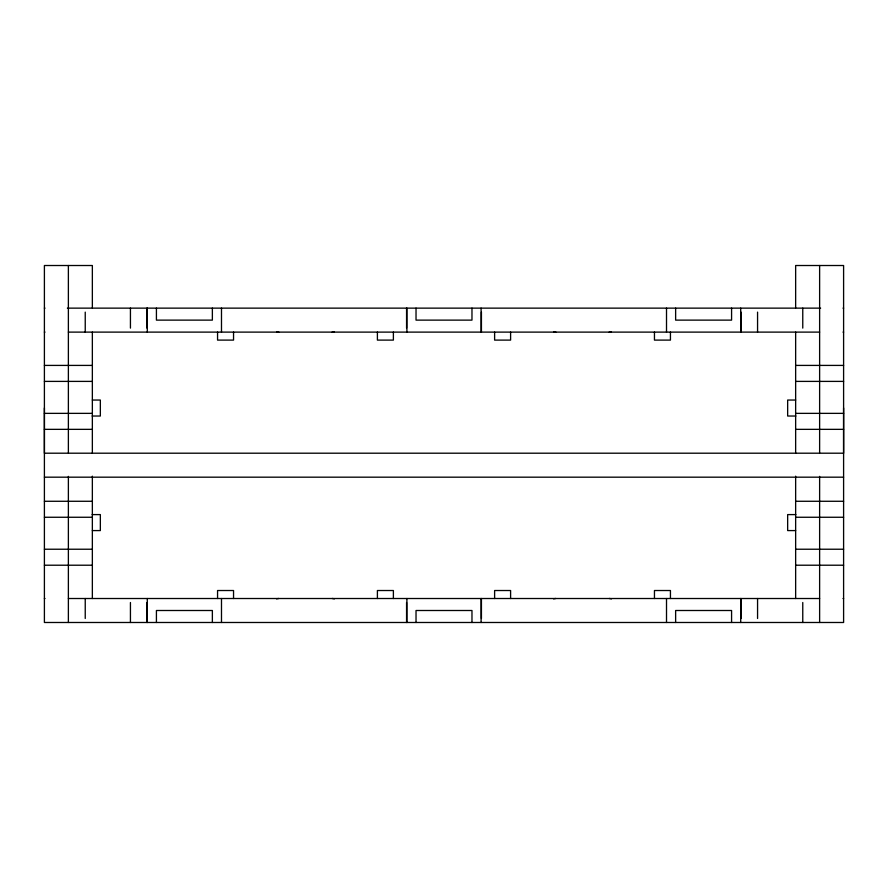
<?xml version="1.0" encoding="UTF-8"?>
<svg xmlns="http://www.w3.org/2000/svg" width="888" height="888" viewBox="0 0 888 888"><rect width="100%" height="100%" fill="white"/><g stroke="black" fill="none" stroke-linecap="round" stroke-linejoin="round"><path stroke-width="1.33" d="M44.4 407.969L44.4 453.202L843.6 453.202L843.6 407.969M44.4 308.136L44.977 308.136M67.366 308.136L820.634 308.136M843.023 308.136L843.6 308.136M44.4 332.112L44.977 332.112M68.376 332.112L819.624 332.112M843.023 332.112L843.6 332.112M44.4 365.412L92.352 365.412M795.648 365.412L843.6 365.412M44.4 381.396L92.352 381.396M795.648 381.396L843.6 381.396M92.352 400.044L100.344 400.044L100.344 416.028L92.152 416.028M795.648 400.044L787.656 400.044L787.656 416.028L795.848 416.028M44.4 413.364L92.352 413.364M795.648 413.364L843.6 413.364M44.4 429.348L92.352 429.348M795.648 429.348L843.6 429.348M44.4 477.178L843.6 477.178M44.4 501.276L92.352 501.276M795.648 501.276L843.6 501.276M92.152 514.596L100.344 514.596L100.344 530.58L92.352 530.58M795.848 514.596L787.656 514.596L787.656 530.58L795.648 530.58M44.4 517.26L92.352 517.26M795.648 517.26L843.6 517.26M44.4 549.228L92.352 549.228M795.648 549.228L843.6 549.228M44.4 565.212L92.352 565.212M795.648 565.212L843.6 565.212M44.4 598.512L44.977 598.512M68.376 598.512L819.624 598.512M843.023 598.512L843.6 598.512M819.624 265.512L819.624 452.858M819.624 476.379L819.624 622.488M802.763 308.136L802.763 328.116M802.763 602.508L802.763 622.488M795.648 307.914L795.648 265.512L843.6 265.512L843.6 622.488L44.4 622.488L44.4 265.512L92.352 265.512L92.352 307.914M795.648 332.112L795.648 453.202M795.648 476.179L795.648 598.512M757.564 312.132L757.564 332.112M757.564 598.512L757.564 618.492M741.036 312.132L741.036 332.112M741.036 598.512L741.036 618.492M740.703 308.136L740.703 332.112M740.703 598.512L740.703 622.488M731.579 308.136L731.579 320.124L675.635 320.124L675.635 308.136M731.579 622.488L731.579 610.5L675.635 610.5L675.635 622.488M670.44 332.112L670.44 340.104L654.456 340.104L654.456 332.112M670.44 598.512L670.44 590.52L654.456 590.52L654.456 598.512M666.511 308.136L666.511 332.112M666.511 598.512L666.511 622.488M510.6 332.112L510.6 340.104L494.616 340.104L494.616 332.112M510.6 598.512L510.6 590.52L494.616 590.52L494.616 598.512M481.429 312.132L481.429 332.112M481.429 598.512L481.429 618.492M481.096 308.136L481.096 332.112M481.096 598.512L481.096 622.488M471.972 308.136L471.972 320.124L416.028 320.124L416.028 308.136M471.972 622.488L471.972 610.5L416.028 610.5L416.028 622.488M406.904 308.136L406.904 332.112M406.904 598.512L406.904 622.488M406.571 308.136L406.571 328.116M406.571 602.508L406.571 622.488M393.384 332.112L393.384 340.104L377.4 340.104L377.4 332.112M393.384 598.512L393.384 590.52L377.4 590.52L377.4 598.512M233.544 332.112L233.544 340.104L217.56 340.104L217.56 332.112M233.544 598.512L233.544 590.52L217.56 590.52L217.56 598.512M221.489 308.136L221.489 332.112M221.489 598.512L221.489 622.488M212.365 308.136L212.365 320.124L156.421 320.124L156.421 308.136M212.365 622.488L212.365 610.5L156.421 610.5L156.421 622.488M147.297 308.136L147.297 332.112M147.297 598.512L147.297 622.488M146.964 308.136L146.964 328.116M146.964 602.508L146.964 622.488M130.436 308.136L130.436 328.116M130.436 602.508L130.436 622.488M92.352 332.112L92.352 453.202M92.352 476.179L92.352 598.512M85.237 312.132L85.237 332.112M85.237 598.512L85.237 618.492M68.376 265.512L68.376 452.858M68.376 476.379L68.376 622.488M276.623 598.934A5.994 5.994 0 0 1 278.832 598.512M332.112 598.512A5.994 5.994 0 0 1 334.321 598.934M553.679 598.934A5.994 5.994 0 0 1 555.888 598.512M609.168 598.512A5.994 5.994 0 0 1 611.377 598.934M334.321 331.69A5.994 5.994 0 0 1 332.112 332.112M278.832 332.112A5.994 5.994 0 0 1 276.623 331.69M611.377 331.69A5.994 5.994 0 0 1 609.168 332.112M555.888 332.112A5.994 5.994 0 0 1 553.679 331.69"/></g></svg>
